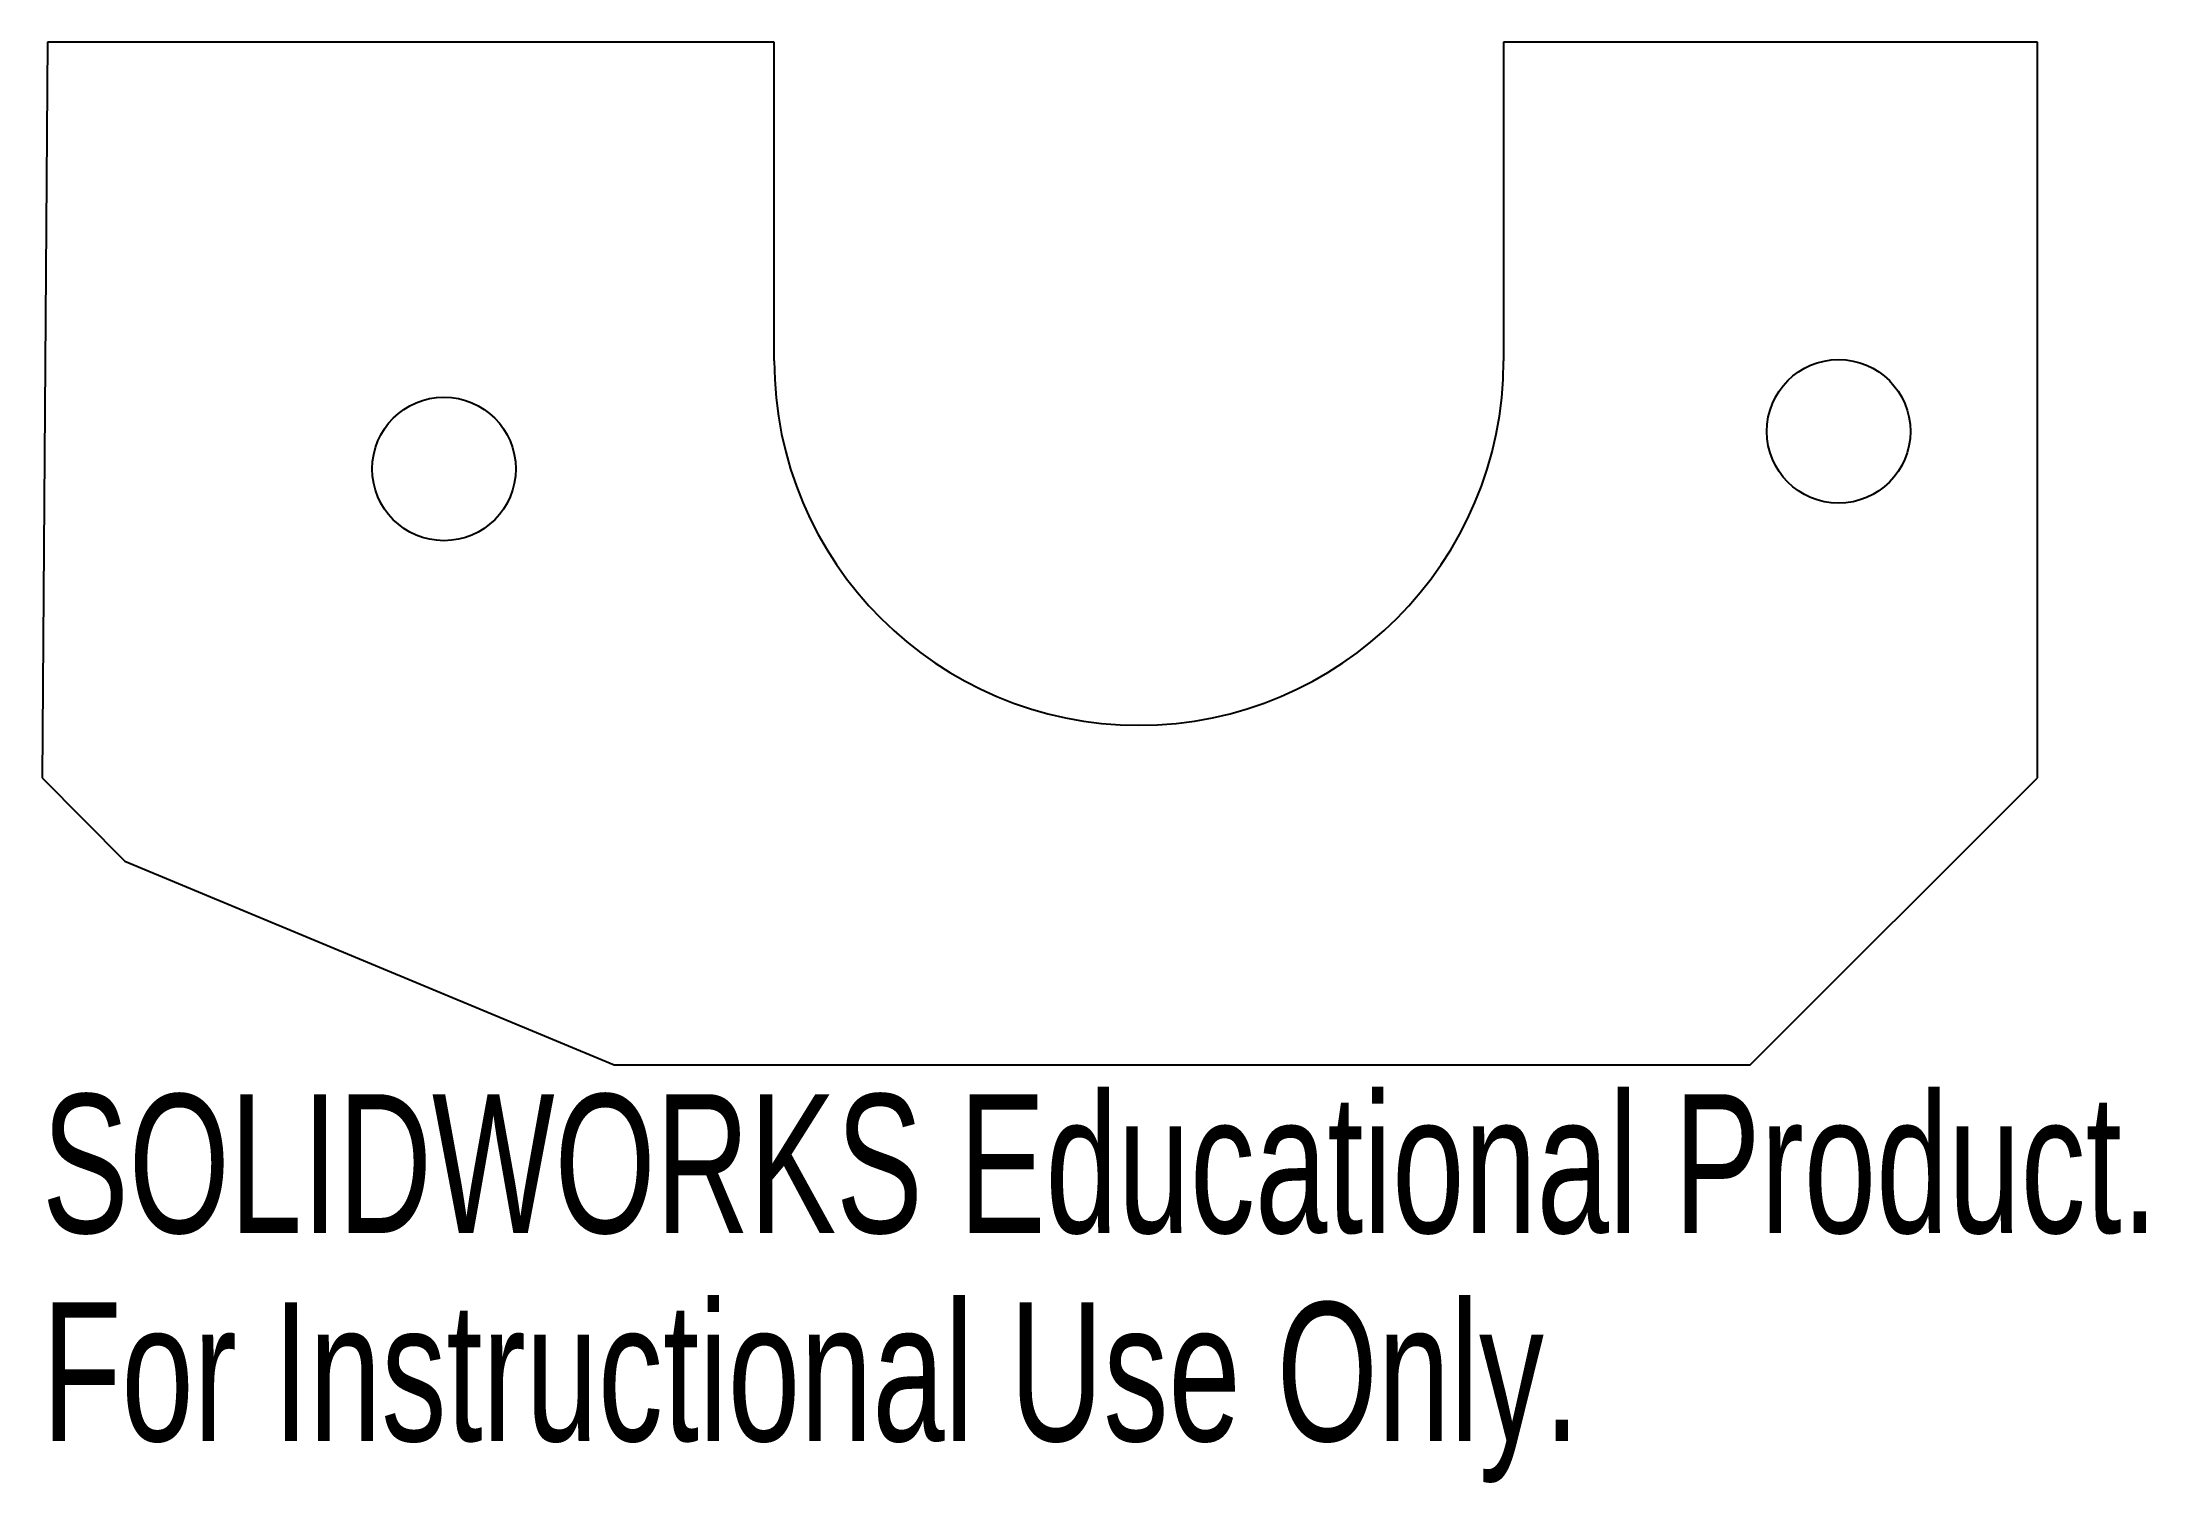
# Model space of a CAD drawing. Header units: millimetres. Extents: x -1303.4 to -1230.1, y 148.1 to 198.3.
import ezdxf

# ---------------------------------------------------------------- set-up
doc = ezdxf.new("R2010")
doc.units = ezdxf.units.MM
doc.styles.add('SLDTEXTSTYLE0', font='TXT', dxfattribs={"width": 0.7})

msp = doc.modelspace()

# ---------------------------------------------------------------- linework, layer by layer
at = {"color": 7, "linetype": 'Continuous', "lineweight": 25}
for p, q in [((-1303.225, 198.287), (-1303.413, 172.654)), ((-1277.916, 198.287), (-1303.225, 198.287)), ((-1277.916, 187.188), (-1277.916, 198.287)), ((-1233.922, 198.287), (-1252.516, 198.287)), ((-1252.516, 198.287), (-1252.516, 187.188)), ((-1233.922, 172.655), (-1233.922, 198.287)), ((-1303.413, 172.654), (-1300.532, 169.752)), ((-1243.922, 162.655), (-1233.922, 172.655)), ((-1300.532, 169.752), (-1283.487, 162.655)), ((-1283.487, 162.655), (-1243.922, 162.655))]:
    msp.add_line(p, q, dxfattribs=at)
for centre in [(-1240.848, 184.725), (-1289.416, 183.417)]:
    msp.add_circle(centre, 2.5, dxfattribs=at)
msp.add_arc((-1265.216, 187.188), 12.7, 180, 0, dxfattribs=at)

# ---------------------------------------------------------------- texts
at = {"color": 7, "linetype": 'Continuous', "char_height": 4.83362, "attachment_point": 1, "style": 'SLDTEXTSTYLE0'}
for s, insert in [('SOLIDWORKS Educational Product.', (-1303.413, 161.635)), ('For Instructional Use Only.', (-1303.413, 154.385))]:
    msp.add_mtext(s, dxfattribs=dict(at, insert=insert))

doc.saveas('drawing.dxf')
